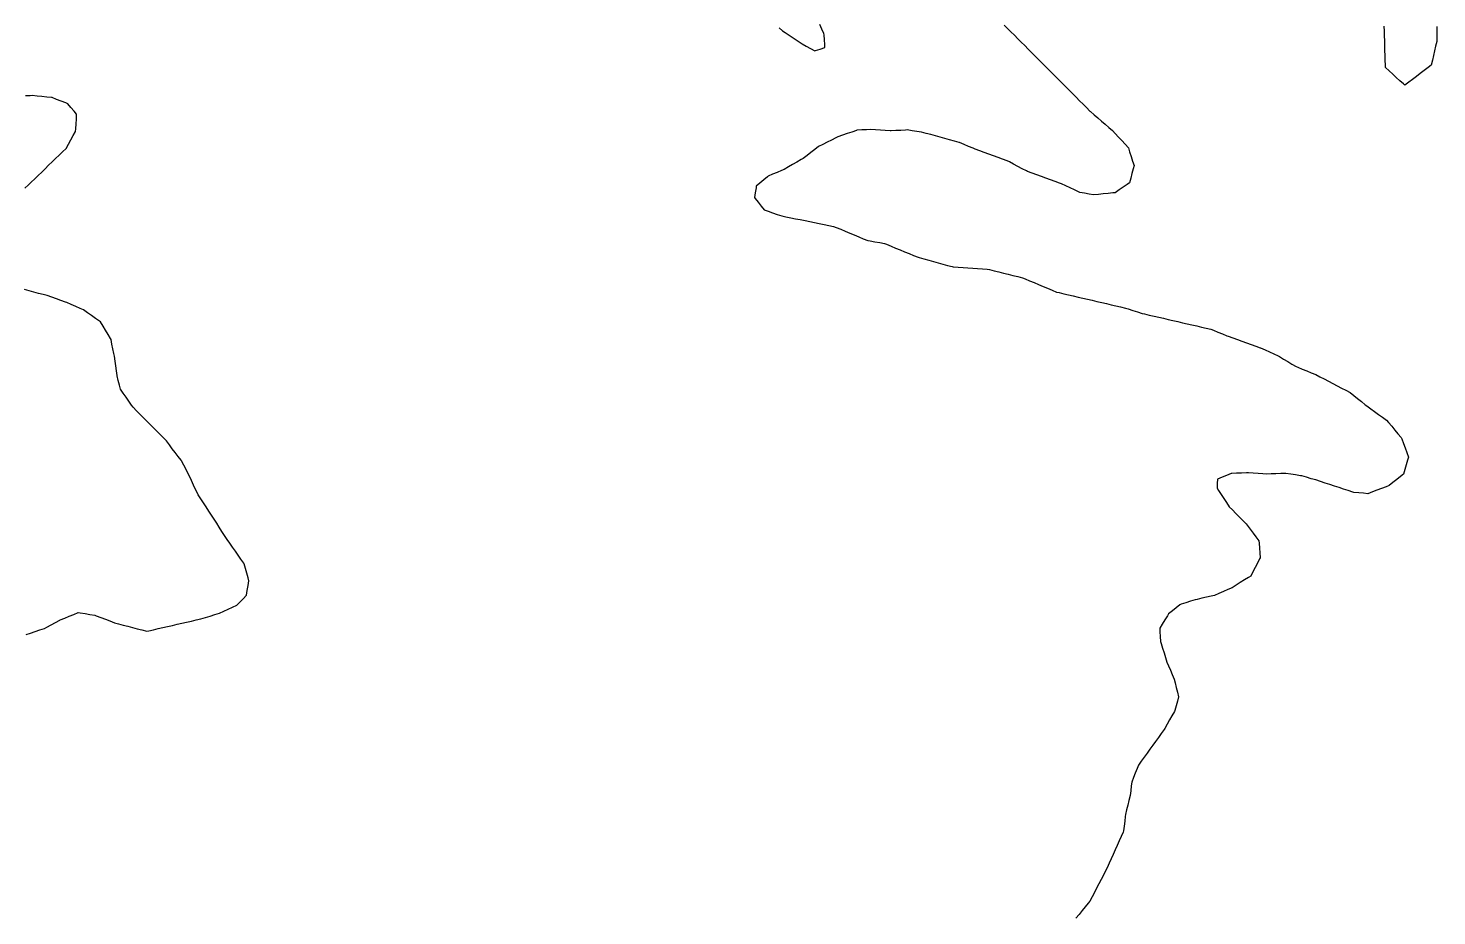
# Model space of a CAD drawing. Header units: millimetres. Extents: x 0 to 2762, y 6 to 2482.
# Drawn here: x 2123.2 to 2412.9, y 889.8 to 1072.3 of the extents above; entities that cross this region are included whole.
import ezdxf

# ---------------------------------------------------------------- set-up
doc = ezdxf.new("R2010")
doc.units = ezdxf.units.MM
for name, color, linetype in [('ALL_HOLES', 1, 'Continuous'), ('ALL_ISLANDS', 7, 'Continuous'), ('OUTLINE_ISLAND_01', 7, 'Continuous'), ('OUTLINE_ISLAND_01_HOLE_67', 1, 'Continuous')]:
    doc.layers.add(name, color=color, linetype=linetype)

msp = doc.modelspace()

# ---------------------------------------------------------------- linework, layer by layer
at = {"layer": 'ALL_HOLES'}
for points in [[(2323.8886, 1072.9789), (2324.5949, 1072.271), (2325.3012, 1071.5631), (2326.0074, 1070.8551), (2326.7137, 1070.1472), (2327.42, 1069.4393), (2328.1263, 1068.7314), (2328.8326, 1068.0235), (2329.5389, 1067.3155), (2330.2452, 1066.6076), (2330.9515, 1065.8997), (2331.6578, 1065.1918), (2332.3641, 1064.4838), (2333.0704, 1063.7759), (2333.7767, 1063.068), (2334.4829, 1062.3601), (2335.1892, 1061.6522), (2335.8955, 1060.9442), (2336.6018, 1060.2363), (2337.3081, 1059.5284), (2338.0144, 1058.8205), (2338.7207, 1058.1126), (2339.427, 1057.4046), (2340.1333, 1056.6967), (2340.8396, 1055.9888), (2341.5459, 1055.2809), (2341.6537, 1055.1881), (2342.4117, 1054.5358), (2343.1698, 1053.8836), (2343.9278, 1053.2313), (2344.6858, 1052.5791), (2345.4438, 1051.9269), (2346.2018, 1051.2746), (2346.7438, 1050.6816), (2347.4183, 1049.9434), (2348.0929, 1049.2051), (2348.7674, 1048.4669), (2349.442, 1047.7287), (2349.7024, 1046.9181), (2350.0082, 1045.966), (2350.314, 1045.0139), (2350.6198, 1044.0618), (2350.4433, 1043.4065), (2350.1833, 1042.4409), (2349.9233, 1041.4753), (2349.6632, 1040.5097), (2349.2238, 1040.205), (2348.402, 1039.6352), (2347.5802, 1039.0653), (2346.7585, 1038.4955), (2346.2569, 1038.4464), (2345.2617, 1038.3491), (2344.2664, 1038.2517), (2343.2712, 1038.1543), (2342.2759, 1038.057), (2341.4148, 1038.2126), (2340.4307, 1038.3904), (2339.4466, 1038.5682), (2339.2973, 1038.6367), (2338.3884, 1039.0538), (2337.4796, 1039.4709), (2336.5707, 1039.888), (2335.6618, 1040.3051), (2335.3062, 1040.4348), (2334.3667, 1040.7775), (2333.4272, 1041.1201), (2332.4878, 1041.4627), (2331.5483, 1041.8053), (2330.6088, 1042.1479), (2329.6693, 1042.4905), (2328.7299, 1042.8331), (2328.4937, 1042.9601), (2327.6129, 1043.4337), (2326.7322, 1043.9073), (2325.8514, 1044.3808), (2324.9707, 1044.8544), (2324.5179, 1045.0211), (2323.5794, 1045.3666), (2322.641, 1045.712), (2321.7025, 1046.0574), (2320.7641, 1046.4029), (2319.8257, 1046.7483), (2318.8872, 1047.0938), (2317.9488, 1047.4392), (2317.5069, 1047.6254), (2316.5853, 1048.0135), (2315.6637, 1048.4017), (2314.7421, 1048.7899), (2314.6247, 1048.8226), (2313.6613, 1049.0907), (2312.6979, 1049.3588), (2311.7345, 1049.6269), (2310.7711, 1049.8951), (2309.8077, 1050.1632), (2308.8443, 1050.4313), (2307.8809, 1050.6994), (2306.9176, 1050.9675), (2305.9681, 1051.1045), (2304.9783, 1051.2474), (2303.9886, 1051.3903), (2303.6334, 1051.3695), (2302.6351, 1051.311), (2301.6368, 1051.2526), (2300.6385, 1051.1941), (2300.4553, 1051.2063), (2299.4575, 1051.2725), (2298.4597, 1051.3387), (2297.4619, 1051.405), (2296.4641, 1051.4712), (2295.633, 1051.4359), (2294.6339, 1051.3935), (2293.6348, 1051.3511), (2293.509, 1051.3067), (2292.5658, 1050.9743), (2291.6227, 1050.6419), (2290.6796, 1050.3095), (2289.7364, 1049.977), (2289.3117, 1049.7635), (2288.4183, 1049.3144), (2287.5248, 1048.8652), (2286.6314, 1048.4161), (2285.7379, 1047.9669), (2284.9629, 1047.3777), (2284.1668, 1046.7726), (2283.3707, 1046.1674), (2282.5746, 1045.5622), (2282.1315, 1045.3039), (2281.2676, 1044.8002), (2280.4037, 1044.2965), (2279.5398, 1043.7929), (2278.6759, 1043.2892), (2278.1306, 1043.0579), (2277.21, 1042.6674), (2276.2894, 1042.2768), (2275.3688, 1041.8863), (2275.22, 1041.7592), (2274.4597, 1041.1097), (2273.6993, 1040.4602), (2272.939, 1039.8107), (2272.884, 1039.465), (2272.7271, 1038.4774), (2272.5701, 1037.4898), (2272.6941, 1037.331), (2273.3094, 1036.5428), (2273.9248, 1035.7545), (2274.5402, 1034.9663), (2275.3512, 1034.6901), (2276.2978, 1034.3677), (2277.2444, 1034.0453), (2278.191, 1033.7229), (2279.0339, 1033.5528), (2280.0142, 1033.3551), (2280.9945, 1033.1574), (2281.9747, 1032.9597), (2282.955, 1032.762), (2283.9352, 1032.5643), (2284.9155, 1032.3666), (2285.8958, 1032.1689), (2286.876, 1031.9712), (2287.8563, 1031.7735), (2288.8365, 1031.5758), (2289.3782, 1031.3503), (2290.3014, 1030.966), (2291.2247, 1030.5817), (2292.1479, 1030.1974), (2293.0711, 1029.8131), (2293.9943, 1029.4288), (2294.9175, 1029.0445), (2295.8407, 1028.6602), (2296.3398, 1028.5733), (2297.325, 1028.4018), (2298.3101, 1028.2303), (2299.2953, 1028.0587), (2299.7243, 1027.8825), (2300.6493, 1027.5025), (2301.5743, 1027.1225), (2302.4992, 1026.7424), (2303.4242, 1026.3624), (2304.3492, 1025.9824), (2305.2742, 1025.6024), (2306.1991, 1025.2224), (2306.4553, 1025.1519), (2307.4195, 1024.8868), (2308.3837, 1024.6216), (2309.3479, 1024.3565), (2310.3122, 1024.0913), (2311.2764, 1023.8262), (2312.2406, 1023.561), (2313.2048, 1023.2959), (2313.449, 1023.279), (2314.4466, 1023.2103), (2315.4443, 1023.1416), (2316.4419, 1023.0729), (2317.4395, 1023.0041), (2318.4372, 1022.9354), (2319.4348, 1022.8667), (2320.4324, 1022.798), (2320.8628, 1022.6913), (2321.8335, 1022.4508), (2322.8041, 1022.2102), (2323.7748, 1021.9697), (2324.7454, 1021.7291), (2325.716, 1021.4886), (2326.6867, 1021.248), (2327.6573, 1021.0075), (2328.2138, 1020.7742), (2329.136, 1020.3876), (2330.0583, 1020.001), (2330.9805, 1019.6144), (2331.9027, 1019.2277), (2332.825, 1018.8411), (2333.7472, 1018.4545), (2334.6695, 1018.0679), (2335.192, 1017.9467), (2336.1661, 1017.7209), (2337.1403, 1017.495), (2338.1144, 1017.2691), (2339.0886, 1017.0432), (2340.0627, 1016.8174), (2341.0369, 1016.5915), (2342.0111, 1016.3656), (2342.9852, 1016.1397), (2343.9594, 1015.9139), (2344.9335, 1015.688), (2345.9077, 1015.4621), (2346.8818, 1015.2363), (2347.856, 1015.0104), (2348.8301, 1014.7845), (2349.4141, 1014.5955), (2350.3655, 1014.2877), (2351.317, 1013.9798), (2352.2684, 1013.672), (2352.7665, 1013.5577), (2353.7412, 1013.3342), (2354.7159, 1013.1107), (2355.6906, 1012.8873), (2356.6653, 1012.6638), (2357.64, 1012.4403), (2358.6148, 1012.2168), (2359.5895, 1011.9933), (2360.5642, 1011.7698), (2361.5389, 1011.5463), (2362.5136, 1011.3228), (2363.4883, 1011.0993), (2364.463, 1010.8758), (2365.4377, 1010.6523), (2366.4124, 1010.4288), (2366.9293, 1010.2185), (2367.8556, 1009.8416), (2368.7819, 1009.4647), (2369.7081, 1009.0878), (2369.9762, 1008.9909), (2370.9167, 1008.651), (2371.8572, 1008.3111), (2372.7976, 1007.9712), (2373.7381, 1007.6313), (2374.6785, 1007.2915), (2375.619, 1006.9516), (2376.5595, 1006.6117), (2376.632, 1006.5788), (2377.5427, 1006.1657), (2378.4534, 1005.7527), (2379.3641, 1005.3396), (2380.2748, 1004.9265), (2380.4949, 1004.7961), (2381.3553, 1004.2864), (2382.2156, 1003.7768), (2383.076, 1003.2671), (2383.9364, 1002.7574), (2384.2774, 1002.6178), (2385.2029, 1002.2391), (2386.1284, 1001.8604), (2387.054, 1001.4817), (2387.9795, 1001.103), (2388.8391, 1000.6532), (2389.7251, 1000.1895), (2390.6111, 999.7258), (2391.4971, 999.2621), (2392.3831, 998.7984), (2393.2691, 998.3347), (2394.1551, 997.871), (2395.0411, 997.4073), (2395.8007, 996.7936), (2396.5786, 996.1652), (2397.3565, 995.5368), (2398.1343, 994.9083), (2398.4701, 994.6637), (2399.2784, 994.0748), (2400.0866, 993.486), (2400.8948, 992.8971), (2401.7031, 992.3082), (2402.5113, 991.7193), (2402.9379, 991.2193), (2403.587, 990.4586), (2404.2361, 989.6978), (2404.8851, 988.9371), (2405.5342, 988.1764), (2405.643, 987.8821), (2405.9898, 986.9441), (2406.3365, 986.0062), (2406.6833, 985.0682), (2407.0301, 984.1303), (2406.8557, 983.5162), (2406.5824, 982.5542), (2406.3092, 981.5923), (2406.036, 980.6303), (2405.4119, 980.1403), (2404.6254, 979.5227), (2403.8389, 978.9051), (2403.0524, 978.2876), (2402.4327, 978.0489), (2401.4995, 977.6894), (2400.5663, 977.33), (2399.6332, 976.9705), (2398.7, 976.6111), (2397.8217, 976.6819), (2396.825, 976.7623), (2395.8282, 976.8426), (2395.6087, 976.915), (2394.6591, 977.2284), (2393.7095, 977.5419), (2392.7599, 977.8553), (2391.8103, 978.1687), (2390.8607, 978.4821), (2389.911, 978.7955), (2388.9614, 979.1089), (2388.0118, 979.4223), (2387.0551, 979.6957), (2386.0936, 979.9705), (2385.1321, 980.2452), (2384.8149, 980.2976), (2383.8282, 980.4606), (2382.8416, 980.6236), (2381.855, 980.7865), (2381.7698, 980.7829), (2380.7707, 980.7408), (2379.7716, 980.6986), (2378.7725, 980.6565), (2377.7734, 980.6144), (2377.1239, 980.6639), (2376.1267, 980.74), (2375.1296, 980.816), (2374.1325, 980.8921), (2373.7052, 980.8796), (2372.7056, 980.8504), (2371.7061, 980.8213), (2370.7065, 980.7921), (2370.5581, 980.7332), (2369.6287, 980.3643), (2368.6992, 979.9953), (2367.7698, 979.6264), (2367.7368, 978.7205), (2367.7003, 977.7212), (2367.9835, 977.2865), (2368.5294, 976.4487), (2369.0753, 975.6108), (2369.6212, 974.7729), (2370.1671, 973.9351), (2370.8269, 973.2721), (2371.5323, 972.5633), (2372.2377, 971.8545), (2372.9431, 971.1457), (2373.6485, 970.4368), (2373.8924, 970.1091), (2374.4894, 969.3068), (2375.0864, 968.5046), (2375.6833, 967.7023), (2376.2803, 966.9001), (2376.3152, 966.4121), (2376.3863, 965.4146), (2376.4575, 964.4171), (2376.5287, 963.4197), (2376.435, 963.2369), (2375.9791, 962.3469), (2375.5231, 961.4569), (2375.0672, 960.5669), (2374.6112, 959.6769), (2374.1523, 959.3919), (2373.3028, 958.8644), (2372.4533, 958.3369), (2371.6037, 957.8093), (2370.7542, 957.2818), (2369.8895, 956.9039), (2368.9732, 956.5034), (2368.0569, 956.1029), (2367.1406, 955.7024), (2366.483, 955.5491), (2365.5091, 955.3221), (2364.5352, 955.0951), (2363.5613, 954.8681), (2363.1744, 954.7558), (2362.214, 954.4772), (2361.2536, 954.1985), (2360.2932, 953.9199), (2360.0579, 953.7348), (2359.2719, 953.1166), (2358.4859, 952.4984), (2357.6999, 951.8802), (2357.4652, 951.4943), (2356.9456, 950.6399), (2356.426, 949.7855), (2355.9064, 948.9311), (2355.947, 948.2195), (2356.004, 947.2211), (2356.061, 946.2227), (2356.1912, 945.8039), (2356.4882, 944.849), (2356.7852, 943.8942), (2357.0822, 942.9393), (2357.3792, 941.9844), (2357.6929, 941.2422), (2358.0822, 940.3211), (2358.4716, 939.4), (2358.8609, 938.4789), (2359.0477, 937.7268), (2359.2887, 936.7563), (2359.5297, 935.7857), (2359.7707, 934.8152), (2359.5248, 933.9216), (2359.2595, 932.9574), (2358.9941, 931.9932), (2358.8993, 931.823), (2358.4127, 930.9494), (2357.9261, 930.0758), (2357.4395, 929.2021), (2356.9529, 928.3285), (2356.7955, 928.1108), (2356.2095, 927.3005), (2355.6236, 926.4901), (2355.0377, 925.6798), (2354.4517, 924.8694), (2353.8658, 924.059), (2353.2798, 923.2487), (2352.6939, 922.4383), (2352.108, 921.628), (2351.522, 920.8176), (2351.2357, 920.0979), (2350.8661, 919.1687), (2350.4965, 918.2396), (2350.1269, 917.3104), (2350.0401, 916.5334), (2349.9291, 915.5396), (2349.8181, 914.5458), (2349.8112, 914.5181), (2349.5702, 913.5476), (2349.3292, 912.5771), (2349.0882, 911.6066), (2348.8472, 910.6361), (2348.8008, 910.2396), (2348.6847, 909.2463), (2348.5686, 908.2531), (2348.4524, 907.2599), (2348.347, 907.0214), (2347.9424, 906.1069), (2347.5379, 905.1924), (2347.1334, 904.2779), (2346.7289, 903.3633), (2346.3244, 902.4488), (2345.9198, 901.5343), (2345.5153, 900.6197), (2345.1108, 899.7052), (2344.767, 899.0456), (2344.3048, 898.1588), (2343.8427, 897.2721), (2343.3805, 896.3853), (2342.9183, 895.4985), (2342.4561, 894.6117), (2341.9939, 893.7249), (2341.5317, 892.8382), (2341.2004, 892.432), (2340.5683, 891.6571), (2339.9362, 890.8822), (2339.3041, 890.1073), (2338.672, 889.3324)], [(2277.6196, 1072.4296), (2278.3548, 1071.7517), (2278.8434, 1071.4296), (2279.6784, 1070.8793), (2280.5133, 1070.329), (2281.3483, 1069.7787), (2282.1832, 1069.2284), (2282.3501, 1069.1359), (2283.2248, 1068.6511), (2284.0994, 1068.1664), (2284.9741, 1067.6816), (2285.1206, 1067.728), (2286.074, 1068.0296), (2287.0275, 1068.3312), (2287.0019, 1068.9463), (2286.9604, 1069.9454), (2286.9189, 1070.9445), (2286.8001, 1071.2258), (2286.4111, 1072.1471), (2286.022, 1073.0683)], [(2122.5224, 1039.4504), (2123.2908, 1040.0903), (2123.8524, 1040.6376), (2124.5685, 1041.3356), (2125.2846, 1042.0336), (2126.0008, 1042.7315), (2126.7169, 1043.4295), (2127.433, 1044.1275), (2128.1491, 1044.8255), (2128.8653, 1045.5234), (2129.5814, 1046.2214), (2130.2975, 1046.9194), (2131.0136, 1047.6174), (2131.5047, 1048.4858), (2131.9969, 1049.3563), (2132.4891, 1050.2267), (2132.9813, 1051.0972), (2133.0136, 1051.6539), (2133.0717, 1052.6522), (2133.1297, 1053.6505), (2133.1878, 1054.6488), (2132.6639, 1055.2624), (2132.0146, 1056.0229), (2131.3652, 1056.7834), (2130.9359, 1056.9517), (2130.0049, 1057.3166), (2129.0739, 1057.6816), (2128.1429, 1058.0466), (2128.0272, 1058.0587), (2127.0326, 1058.1627), (2126.0381, 1058.2668), (2125.0435, 1058.3709), (2124.0489, 1058.475), (2123.6452, 1058.4482), (2122.6474, 1058.3818)], [(2122.7801, 947.6514), (2123.7308, 947.9612), (2124.6816, 948.2711), (2125.6324, 948.581), (2126.5832, 948.8909), (2127.0907, 949.1682), (2127.9682, 949.6477), (2128.8458, 950.1271), (2129.7233, 950.6066), (2129.8176, 950.6454), (2130.7425, 951.0256), (2131.6673, 951.4059), (2132.5922, 951.7862), (2133.5171, 952.1665), (2133.9478, 952.0999), (2134.9361, 951.9473), (2135.9244, 951.7947), (2136.9127, 951.642), (2137.2288, 951.5201), (2138.1618, 951.1602), (2139.0948, 950.8003), (2140.0278, 950.4404), (2140.9608, 950.0805), (2141.7902, 949.8614), (2142.757, 949.606), (2143.7239, 949.3506), (2144.6907, 949.0952), (2145.6575, 948.8398), (2146.6244, 948.5843), (2147.5912, 948.3289), (2148.0045, 948.4232), (2148.9794, 948.6455), (2149.9544, 948.8679), (2150.9294, 949.0902), (2151.9043, 949.3125), (2152.8793, 949.5349), (2153.8543, 949.7572), (2154.8292, 949.9796), (2155.8042, 950.2019), (2156.7792, 950.4243), (2157.7541, 950.6466), (2158.7291, 950.869), (2159.6847, 951.1598), (2160.6414, 951.4509), (2161.5981, 951.7421), (2162.5548, 952.0332), (2163.4289, 952.4292), (2164.3398, 952.8418), (2165.2507, 953.2545), (2166.1616, 953.6671), (2166.7551, 954.2901), (2167.4448, 955.0142), (2168.1345, 955.7383), (2168.2829, 956.7244), (2168.4317, 957.7132), (2168.5805, 958.7021), (2168.429, 959.2806), (2168.1756, 960.2479), (2167.9222, 961.2153), (2167.6688, 962.1827), (2167.5568, 962.3403), (2166.9777, 963.1556), (2166.3987, 963.9709), (2165.8196, 964.7861), (2165.2405, 965.6014), (2164.6614, 966.4167), (2164.165, 967.1789), (2163.6193, 968.0169), (2163.0736, 968.8549), (2162.5279, 969.6929), (2161.9822, 970.5309), (2161.4365, 971.3688), (2160.8908, 972.2068), (2160.3451, 973.0448), (2159.7994, 973.8828), (2159.2537, 974.7208), (2158.708, 975.5587), (2158.1623, 976.3967), (2158.0807, 976.5725), (2157.6595, 977.4795), (2157.2383, 978.3865), (2156.8172, 979.2934), (2156.396, 980.2004), (2156.1386, 980.6976), (2155.6788, 981.5856), (2155.219, 982.4736), (2154.7592, 983.3616), (2154.6758, 983.4718), (2154.072, 984.2689), (2153.4682, 985.066), (2152.8644, 985.8631), (2152.2606, 986.6603), (2151.6567, 987.4574), (2151.1261, 987.9916), (2150.4213, 988.701), (2149.7166, 989.4104), (2149.0118, 990.1199), (2148.307, 990.8293), (2147.6023, 991.5387), (2146.8975, 992.2482), (2146.1927, 992.9576), (2145.4879, 993.667), (2144.7832, 994.3765), (2144.48, 994.8128), (2143.9094, 995.634), (2143.3388, 996.4552), (2142.7682, 997.2764), (2142.1976, 998.0977), (2141.992, 998.903), (2141.7445, 999.8719), (2141.4971, 1000.8408), (2141.4911, 1000.8879), (2141.3636, 1001.8798), (2141.2362, 1002.8716), (2141.1088, 1003.8635), (2140.9814, 1004.8553), (2140.867, 1005.4043), (2140.663, 1006.3833), (2140.459, 1007.3622), (2140.255, 1008.3412), (2140.1674, 1008.4863), (2139.6503, 1009.3422), (2139.1331, 1010.1981), (2138.616, 1011.054), (2138.0989, 1011.9099), (2137.8579, 1012.0794), (2137.04, 1012.6547), (2136.222, 1013.23), (2135.4041, 1013.8053), (2134.5861, 1014.3806), (2133.9096, 1014.6841), (2132.9972, 1015.0935), (2132.0849, 1015.5029), (2131.1725, 1015.9123), (2130.9127, 1016.0037), (2129.9693, 1016.3353), (2129.0259, 1016.667), (2128.0825, 1016.9986), (2127.1391, 1017.3302), (2126.331, 1017.5434), (2125.3641, 1017.7986), (2124.3972, 1018.0537), (2123.4303, 1018.3088), (2122.4633, 1018.5639)]]:
    msp.add_lwpolyline(points, dxfattribs=at)
at = {"layer": 'ALL_ISLANDS'}
msp.add_lwpolyline([(2412.8688, 1072.6966), (2412.8682, 1071.6966), (2412.8676, 1070.6966), (2412.8669, 1069.6966), (2412.8476, 1069.6123), (2412.6233, 1068.6378), (2412.3991, 1067.6633), (2412.1749, 1066.6887), (2411.9507, 1065.7142), (2411.7265, 1064.7396), (2411.0591, 1064.2293), (2410.2647, 1063.6218), (2409.4704, 1063.0144), (2408.676, 1062.4069), (2407.8816, 1061.7995), (2407.0873, 1061.1921), (2406.2929, 1060.5846), (2406.0028, 1060.8517), (2405.2671, 1061.5289), (2404.5314, 1062.2062), (2403.7956, 1062.8835), (2403.0599, 1063.5607), (2402.3241, 1064.238), (2402.3083, 1064.727), (2402.2759, 1065.7265), (2402.2436, 1066.726), (2402.2112, 1067.7255), (2402.1788, 1068.7249), (2402.1464, 1069.7244), (2402.114, 1070.7239), (2402.0817, 1071.7234), (2402.0493, 1072.7228)], dxfattribs=at)
at = {"layer": 'OUTLINE_ISLAND_01'}
msp.add_lwpolyline([(2412.8688, 1072.6966), (2412.8682, 1071.6966), (2412.8676, 1070.6966), (2412.8669, 1069.6966), (2412.8476, 1069.6123), (2412.6233, 1068.6378), (2412.3991, 1067.6633), (2412.1749, 1066.6887), (2411.9507, 1065.7142), (2411.7265, 1064.7396), (2411.0591, 1064.2293), (2410.2647, 1063.6218), (2409.4704, 1063.0144), (2408.676, 1062.4069), (2407.8816, 1061.7995), (2407.0873, 1061.1921), (2406.2929, 1060.5846), (2406.0028, 1060.8517), (2405.2671, 1061.5289), (2404.5314, 1062.2062), (2403.7956, 1062.8835), (2403.0599, 1063.5607), (2402.3241, 1064.238), (2402.3083, 1064.727), (2402.2759, 1065.7265), (2402.2436, 1066.726), (2402.2112, 1067.7255), (2402.1788, 1068.7249), (2402.1464, 1069.7244), (2402.114, 1070.7239), (2402.0817, 1071.7234), (2402.0493, 1072.7228)], dxfattribs=at)
at = {"layer": 'OUTLINE_ISLAND_01_HOLE_67'}
for points in [[(2323.8886, 1072.9789), (2324.5949, 1072.271), (2325.3012, 1071.5631), (2326.0074, 1070.8551), (2326.7137, 1070.1472), (2327.42, 1069.4393), (2328.1263, 1068.7314), (2328.8326, 1068.0235), (2329.5389, 1067.3155), (2330.2452, 1066.6076), (2330.9515, 1065.8997), (2331.6578, 1065.1918), (2332.3641, 1064.4838), (2333.0704, 1063.7759), (2333.7767, 1063.068), (2334.4829, 1062.3601), (2335.1892, 1061.6522), (2335.8955, 1060.9442), (2336.6018, 1060.2363), (2337.3081, 1059.5284), (2338.0144, 1058.8205), (2338.7207, 1058.1126), (2339.427, 1057.4046), (2340.1333, 1056.6967), (2340.8396, 1055.9888), (2341.5459, 1055.2809), (2341.6537, 1055.1881), (2342.4117, 1054.5358), (2343.1698, 1053.8836), (2343.9278, 1053.2313), (2344.6858, 1052.5791), (2345.4438, 1051.9269), (2346.2018, 1051.2746), (2346.7438, 1050.6816), (2347.4183, 1049.9434), (2348.0929, 1049.2051), (2348.7674, 1048.4669), (2349.442, 1047.7287), (2349.7024, 1046.9181), (2350.0082, 1045.966), (2350.314, 1045.0139), (2350.6198, 1044.0618), (2350.4433, 1043.4065), (2350.1833, 1042.4409), (2349.9233, 1041.4753), (2349.6632, 1040.5097), (2349.2238, 1040.205), (2348.402, 1039.6352), (2347.5802, 1039.0653), (2346.7585, 1038.4955), (2346.2569, 1038.4464), (2345.2617, 1038.3491), (2344.2664, 1038.2517), (2343.2712, 1038.1543), (2342.2759, 1038.057), (2341.4148, 1038.2126), (2340.4307, 1038.3904), (2339.4466, 1038.5682), (2339.2973, 1038.6367), (2338.3884, 1039.0538), (2337.4796, 1039.4709), (2336.5707, 1039.888), (2335.6618, 1040.3051), (2335.3062, 1040.4348), (2334.3667, 1040.7775), (2333.4272, 1041.1201), (2332.4878, 1041.4627), (2331.5483, 1041.8053), (2330.6088, 1042.1479), (2329.6693, 1042.4905), (2328.7299, 1042.8331), (2328.4937, 1042.9601), (2327.6129, 1043.4337), (2326.7322, 1043.9073), (2325.8514, 1044.3808), (2324.9707, 1044.8544), (2324.5179, 1045.0211), (2323.5794, 1045.3666), (2322.641, 1045.712), (2321.7025, 1046.0574), (2320.7641, 1046.4029), (2319.8257, 1046.7483), (2318.8872, 1047.0938), (2317.9488, 1047.4392), (2317.5069, 1047.6254), (2316.5853, 1048.0135), (2315.6637, 1048.4017), (2314.7421, 1048.7899), (2314.6247, 1048.8226), (2313.6613, 1049.0907), (2312.6979, 1049.3588), (2311.7345, 1049.6269), (2310.7711, 1049.8951), (2309.8077, 1050.1632), (2308.8443, 1050.4313), (2307.8809, 1050.6994), (2306.9176, 1050.9675), (2305.9681, 1051.1045), (2304.9783, 1051.2474), (2303.9886, 1051.3903), (2303.6334, 1051.3695), (2302.6351, 1051.311), (2301.6368, 1051.2526), (2300.6385, 1051.1941), (2300.4553, 1051.2063), (2299.4575, 1051.2725), (2298.4597, 1051.3387), (2297.4619, 1051.405), (2296.4641, 1051.4712), (2295.633, 1051.4359), (2294.6339, 1051.3935), (2293.6348, 1051.3511), (2293.509, 1051.3067), (2292.5658, 1050.9743), (2291.6227, 1050.6419), (2290.6796, 1050.3095), (2289.7364, 1049.977), (2289.3117, 1049.7635), (2288.4183, 1049.3144), (2287.5248, 1048.8652), (2286.6314, 1048.4161), (2285.7379, 1047.9669), (2284.9629, 1047.3777), (2284.1668, 1046.7726), (2283.3707, 1046.1674), (2282.5746, 1045.5622), (2282.1315, 1045.3039), (2281.2676, 1044.8002), (2280.4037, 1044.2965), (2279.5398, 1043.7929), (2278.6759, 1043.2892), (2278.1306, 1043.0579), (2277.21, 1042.6674), (2276.2894, 1042.2768), (2275.3688, 1041.8863), (2275.22, 1041.7592), (2274.4597, 1041.1097), (2273.6993, 1040.4602), (2272.939, 1039.8107), (2272.884, 1039.465), (2272.7271, 1038.4774), (2272.5701, 1037.4898), (2272.6941, 1037.331), (2273.3094, 1036.5428), (2273.9248, 1035.7545), (2274.5402, 1034.9663), (2275.3512, 1034.6901), (2276.2978, 1034.3677), (2277.2444, 1034.0453), (2278.191, 1033.7229), (2279.0339, 1033.5528), (2280.0142, 1033.3551), (2280.9945, 1033.1574), (2281.9747, 1032.9597), (2282.955, 1032.762), (2283.9352, 1032.5643), (2284.9155, 1032.3666), (2285.8958, 1032.1689), (2286.876, 1031.9712), (2287.8563, 1031.7735), (2288.8365, 1031.5758), (2289.3782, 1031.3503), (2290.3014, 1030.966), (2291.2247, 1030.5817), (2292.1479, 1030.1974), (2293.0711, 1029.8131), (2293.9943, 1029.4288), (2294.9175, 1029.0445), (2295.8407, 1028.6602), (2296.3398, 1028.5733), (2297.325, 1028.4018), (2298.3101, 1028.2303), (2299.2953, 1028.0587), (2299.7243, 1027.8825), (2300.6493, 1027.5025), (2301.5743, 1027.1225), (2302.4992, 1026.7424), (2303.4242, 1026.3624), (2304.3492, 1025.9824), (2305.2742, 1025.6024), (2306.1991, 1025.2224), (2306.4553, 1025.1519), (2307.4195, 1024.8868), (2308.3837, 1024.6216), (2309.3479, 1024.3565), (2310.3122, 1024.0913), (2311.2764, 1023.8262), (2312.2406, 1023.561), (2313.2048, 1023.2959), (2313.449, 1023.279), (2314.4466, 1023.2103), (2315.4443, 1023.1416), (2316.4419, 1023.0729), (2317.4395, 1023.0041), (2318.4372, 1022.9354), (2319.4348, 1022.8667), (2320.4324, 1022.798), (2320.8628, 1022.6913), (2321.8335, 1022.4508), (2322.8041, 1022.2102), (2323.7748, 1021.9697), (2324.7454, 1021.7291), (2325.716, 1021.4886), (2326.6867, 1021.248), (2327.6573, 1021.0075), (2328.2138, 1020.7742), (2329.136, 1020.3876), (2330.0583, 1020.001), (2330.9805, 1019.6144), (2331.9027, 1019.2277), (2332.825, 1018.8411), (2333.7472, 1018.4545), (2334.6695, 1018.0679), (2335.192, 1017.9467), (2336.1661, 1017.7209), (2337.1403, 1017.495), (2338.1144, 1017.2691), (2339.0886, 1017.0432), (2340.0627, 1016.8174), (2341.0369, 1016.5915), (2342.0111, 1016.3656), (2342.9852, 1016.1397), (2343.9594, 1015.9139), (2344.9335, 1015.688), (2345.9077, 1015.4621), (2346.8818, 1015.2363), (2347.856, 1015.0104), (2348.8301, 1014.7845), (2349.4141, 1014.5955), (2350.3655, 1014.2877), (2351.317, 1013.9798), (2352.2684, 1013.672), (2352.7665, 1013.5577), (2353.7412, 1013.3342), (2354.7159, 1013.1107), (2355.6906, 1012.8873), (2356.6653, 1012.6638), (2357.64, 1012.4403), (2358.6148, 1012.2168), (2359.5895, 1011.9933), (2360.5642, 1011.7698), (2361.5389, 1011.5463), (2362.5136, 1011.3228), (2363.4883, 1011.0993), (2364.463, 1010.8758), (2365.4377, 1010.6523), (2366.4124, 1010.4288), (2366.9293, 1010.2185), (2367.8556, 1009.8416), (2368.7819, 1009.4647), (2369.7081, 1009.0878), (2369.9762, 1008.9909), (2370.9167, 1008.651), (2371.8572, 1008.3111), (2372.7976, 1007.9712), (2373.7381, 1007.6313), (2374.6785, 1007.2915), (2375.619, 1006.9516), (2376.5595, 1006.6117), (2376.632, 1006.5788), (2377.5427, 1006.1657), (2378.4534, 1005.7527), (2379.3641, 1005.3396), (2380.2748, 1004.9265), (2380.4949, 1004.7961), (2381.3553, 1004.2864), (2382.2156, 1003.7768), (2383.076, 1003.2671), (2383.9364, 1002.7574), (2384.2774, 1002.6178), (2385.2029, 1002.2391), (2386.1284, 1001.8604), (2387.054, 1001.4817), (2387.9795, 1001.103), (2388.8391, 1000.6532), (2389.7251, 1000.1895), (2390.6111, 999.7258), (2391.4971, 999.2621), (2392.3831, 998.7984), (2393.2691, 998.3347), (2394.1551, 997.871), (2395.0411, 997.4073), (2395.8007, 996.7936), (2396.5786, 996.1652), (2397.3565, 995.5368), (2398.1343, 994.9083), (2398.4701, 994.6637), (2399.2784, 994.0748), (2400.0866, 993.486), (2400.8948, 992.8971), (2401.7031, 992.3082), (2402.5113, 991.7193), (2402.9379, 991.2193), (2403.587, 990.4586), (2404.2361, 989.6978), (2404.8851, 988.9371), (2405.5342, 988.1764), (2405.643, 987.8821), (2405.9898, 986.9441), (2406.3365, 986.0062), (2406.6833, 985.0682), (2407.0301, 984.1303), (2406.8557, 983.5162), (2406.5824, 982.5542), (2406.3092, 981.5923), (2406.036, 980.6303), (2405.4119, 980.1403), (2404.6254, 979.5227), (2403.8389, 978.9051), (2403.0524, 978.2876), (2402.4327, 978.0489), (2401.4995, 977.6894), (2400.5663, 977.33), (2399.6332, 976.9705), (2398.7, 976.6111), (2397.8217, 976.6819), (2396.825, 976.7623), (2395.8282, 976.8426), (2395.6087, 976.915), (2394.6591, 977.2284), (2393.7095, 977.5419), (2392.7599, 977.8553), (2391.8103, 978.1687), (2390.8607, 978.4821), (2389.911, 978.7955), (2388.9614, 979.1089), (2388.0118, 979.4223), (2387.0551, 979.6957), (2386.0936, 979.9705), (2385.1321, 980.2452), (2384.8149, 980.2976), (2383.8282, 980.4606), (2382.8416, 980.6236), (2381.855, 980.7865), (2381.7698, 980.7829), (2380.7707, 980.7408), (2379.7716, 980.6986), (2378.7725, 980.6565), (2377.7734, 980.6144), (2377.1239, 980.6639), (2376.1267, 980.74), (2375.1296, 980.816), (2374.1325, 980.8921), (2373.7052, 980.8796), (2372.7056, 980.8504), (2371.7061, 980.8213), (2370.7065, 980.7921), (2370.5581, 980.7332), (2369.6287, 980.3643), (2368.6992, 979.9953), (2367.7698, 979.6264), (2367.7368, 978.7205), (2367.7003, 977.7212), (2367.9835, 977.2865), (2368.5294, 976.4487), (2369.0753, 975.6108), (2369.6212, 974.7729), (2370.1671, 973.9351), (2370.8269, 973.2721), (2371.5323, 972.5633), (2372.2377, 971.8545), (2372.9431, 971.1457), (2373.6485, 970.4368), (2373.8924, 970.1091), (2374.4894, 969.3068), (2375.0864, 968.5046), (2375.6833, 967.7023), (2376.2803, 966.9001), (2376.3152, 966.4121), (2376.3863, 965.4146), (2376.4575, 964.4171), (2376.5287, 963.4197), (2376.435, 963.2369), (2375.9791, 962.3469), (2375.5231, 961.4569), (2375.0672, 960.5669), (2374.6112, 959.6769), (2374.1523, 959.3919), (2373.3028, 958.8644), (2372.4533, 958.3369), (2371.6037, 957.8093), (2370.7542, 957.2818), (2369.8895, 956.9039), (2368.9732, 956.5034), (2368.0569, 956.1029), (2367.1406, 955.7024), (2366.483, 955.5491), (2365.5091, 955.3221), (2364.5352, 955.0951), (2363.5613, 954.8681), (2363.1744, 954.7558), (2362.214, 954.4772), (2361.2536, 954.1985), (2360.2932, 953.9199), (2360.0579, 953.7348), (2359.2719, 953.1166), (2358.4859, 952.4984), (2357.6999, 951.8802), (2357.4652, 951.4943), (2356.9456, 950.6399), (2356.426, 949.7855), (2355.9064, 948.9311), (2355.947, 948.2195), (2356.004, 947.2211), (2356.061, 946.2227), (2356.1912, 945.8039), (2356.4882, 944.849), (2356.7852, 943.8942), (2357.0822, 942.9393), (2357.3792, 941.9844), (2357.6929, 941.2422), (2358.0822, 940.3211), (2358.4716, 939.4), (2358.8609, 938.4789), (2359.0477, 937.7268), (2359.2887, 936.7563), (2359.5297, 935.7857), (2359.7707, 934.8152), (2359.5248, 933.9216), (2359.2595, 932.9574), (2358.9941, 931.9932), (2358.8993, 931.823), (2358.4127, 930.9494), (2357.9261, 930.0758), (2357.4395, 929.2021), (2356.9529, 928.3285), (2356.7955, 928.1108), (2356.2095, 927.3005), (2355.6236, 926.4901), (2355.0377, 925.6798), (2354.4517, 924.8694), (2353.8658, 924.059), (2353.2798, 923.2487), (2352.6939, 922.4383), (2352.108, 921.628), (2351.522, 920.8176), (2351.2357, 920.0979), (2350.8661, 919.1687), (2350.4965, 918.2396), (2350.1269, 917.3104), (2350.0401, 916.5334), (2349.9291, 915.5396), (2349.8181, 914.5458), (2349.8112, 914.5181), (2349.5702, 913.5476), (2349.3292, 912.5771), (2349.0882, 911.6066), (2348.8472, 910.6361), (2348.8008, 910.2396), (2348.6847, 909.2463), (2348.5686, 908.2531), (2348.4524, 907.2599), (2348.347, 907.0214), (2347.9424, 906.1069), (2347.5379, 905.1924), (2347.1334, 904.2779), (2346.7289, 903.3633), (2346.3244, 902.4488), (2345.9198, 901.5343), (2345.5153, 900.6197), (2345.1108, 899.7052), (2344.767, 899.0456), (2344.3048, 898.1588), (2343.8427, 897.2721), (2343.3805, 896.3853), (2342.9183, 895.4985), (2342.4561, 894.6117), (2341.9939, 893.7249), (2341.5317, 892.8382), (2341.2004, 892.432), (2340.5683, 891.6571), (2339.9362, 890.8822), (2339.3041, 890.1073), (2338.672, 889.3324)], [(2277.6196, 1072.4296), (2278.3548, 1071.7517), (2278.8434, 1071.4296), (2279.6784, 1070.8793), (2280.5133, 1070.329), (2281.3483, 1069.7787), (2282.1832, 1069.2284), (2282.3501, 1069.1359), (2283.2248, 1068.6511), (2284.0994, 1068.1664), (2284.9741, 1067.6816), (2285.1206, 1067.728), (2286.074, 1068.0296), (2287.0275, 1068.3312), (2287.0019, 1068.9463), (2286.9604, 1069.9454), (2286.9189, 1070.9445), (2286.8001, 1071.2258), (2286.4111, 1072.1471), (2286.022, 1073.0683)], [(2122.5224, 1039.4504), (2123.2908, 1040.0903), (2123.8524, 1040.6376), (2124.5685, 1041.3356), (2125.2846, 1042.0336), (2126.0008, 1042.7315), (2126.7169, 1043.4295), (2127.433, 1044.1275), (2128.1491, 1044.8255), (2128.8653, 1045.5234), (2129.5814, 1046.2214), (2130.2975, 1046.9194), (2131.0136, 1047.6174), (2131.5047, 1048.4858), (2131.9969, 1049.3563), (2132.4891, 1050.2267), (2132.9813, 1051.0972), (2133.0136, 1051.6539), (2133.0717, 1052.6522), (2133.1297, 1053.6505), (2133.1878, 1054.6488), (2132.6639, 1055.2624), (2132.0146, 1056.0229), (2131.3652, 1056.7834), (2130.9359, 1056.9517), (2130.0049, 1057.3166), (2129.0739, 1057.6816), (2128.1429, 1058.0466), (2128.0272, 1058.0587), (2127.0326, 1058.1627), (2126.0381, 1058.2668), (2125.0435, 1058.3709), (2124.0489, 1058.475), (2123.6452, 1058.4482), (2122.6474, 1058.3818)], [(2122.7801, 947.6514), (2123.7308, 947.9612), (2124.6816, 948.2711), (2125.6324, 948.581), (2126.5832, 948.8909), (2127.0907, 949.1682), (2127.9682, 949.6477), (2128.8458, 950.1271), (2129.7233, 950.6066), (2129.8176, 950.6454), (2130.7425, 951.0256), (2131.6673, 951.4059), (2132.5922, 951.7862), (2133.5171, 952.1665), (2133.9478, 952.0999), (2134.9361, 951.9473), (2135.9244, 951.7947), (2136.9127, 951.642), (2137.2288, 951.5201), (2138.1618, 951.1602), (2139.0948, 950.8003), (2140.0278, 950.4404), (2140.9608, 950.0805), (2141.7902, 949.8614), (2142.757, 949.606), (2143.7239, 949.3506), (2144.6907, 949.0952), (2145.6575, 948.8398), (2146.6244, 948.5843), (2147.5912, 948.3289), (2148.0045, 948.4232), (2148.9794, 948.6455), (2149.9544, 948.8679), (2150.9294, 949.0902), (2151.9043, 949.3125), (2152.8793, 949.5349), (2153.8543, 949.7572), (2154.8292, 949.9796), (2155.8042, 950.2019), (2156.7792, 950.4243), (2157.7541, 950.6466), (2158.7291, 950.869), (2159.6847, 951.1598), (2160.6414, 951.4509), (2161.5981, 951.7421), (2162.5548, 952.0332), (2163.4289, 952.4292), (2164.3398, 952.8418), (2165.2507, 953.2545), (2166.1616, 953.6671), (2166.7551, 954.2901), (2167.4448, 955.0142), (2168.1345, 955.7383), (2168.2829, 956.7244), (2168.4317, 957.7132), (2168.5805, 958.7021), (2168.429, 959.2806), (2168.1756, 960.2479), (2167.9222, 961.2153), (2167.6688, 962.1827), (2167.5568, 962.3403), (2166.9777, 963.1556), (2166.3987, 963.9709), (2165.8196, 964.7861), (2165.2405, 965.6014), (2164.6614, 966.4167), (2164.165, 967.1789), (2163.6193, 968.0169), (2163.0736, 968.8549), (2162.5279, 969.6929), (2161.9822, 970.5309), (2161.4365, 971.3688), (2160.8908, 972.2068), (2160.3451, 973.0448), (2159.7994, 973.8828), (2159.2537, 974.7208), (2158.708, 975.5587), (2158.1623, 976.3967), (2158.0807, 976.5725), (2157.6595, 977.4795), (2157.2383, 978.3865), (2156.8172, 979.2934), (2156.396, 980.2004), (2156.1386, 980.6976), (2155.6788, 981.5856), (2155.219, 982.4736), (2154.7592, 983.3616), (2154.6758, 983.4718), (2154.072, 984.2689), (2153.4682, 985.066), (2152.8644, 985.8631), (2152.2606, 986.6603), (2151.6567, 987.4574), (2151.1261, 987.9916), (2150.4213, 988.701), (2149.7166, 989.4104), (2149.0118, 990.1199), (2148.307, 990.8293), (2147.6023, 991.5387), (2146.8975, 992.2482), (2146.1927, 992.9576), (2145.4879, 993.667), (2144.7832, 994.3765), (2144.48, 994.8128), (2143.9094, 995.634), (2143.3388, 996.4552), (2142.7682, 997.2764), (2142.1976, 998.0977), (2141.992, 998.903), (2141.7445, 999.8719), (2141.4971, 1000.8408), (2141.4911, 1000.8879), (2141.3636, 1001.8798), (2141.2362, 1002.8716), (2141.1088, 1003.8635), (2140.9814, 1004.8553), (2140.867, 1005.4043), (2140.663, 1006.3833), (2140.459, 1007.3622), (2140.255, 1008.3412), (2140.1674, 1008.4863), (2139.6503, 1009.3422), (2139.1331, 1010.1981), (2138.616, 1011.054), (2138.0989, 1011.9099), (2137.8579, 1012.0794), (2137.04, 1012.6547), (2136.222, 1013.23), (2135.4041, 1013.8053), (2134.5861, 1014.3806), (2133.9096, 1014.6841), (2132.9972, 1015.0935), (2132.0849, 1015.5029), (2131.1725, 1015.9123), (2130.9127, 1016.0037), (2129.9693, 1016.3353), (2129.0259, 1016.667), (2128.0825, 1016.9986), (2127.1391, 1017.3302), (2126.331, 1017.5434), (2125.3641, 1017.7986), (2124.3972, 1018.0537), (2123.4303, 1018.3088), (2122.4633, 1018.5639)]]:
    msp.add_lwpolyline(points, dxfattribs=at)

doc.saveas('drawing.dxf')
